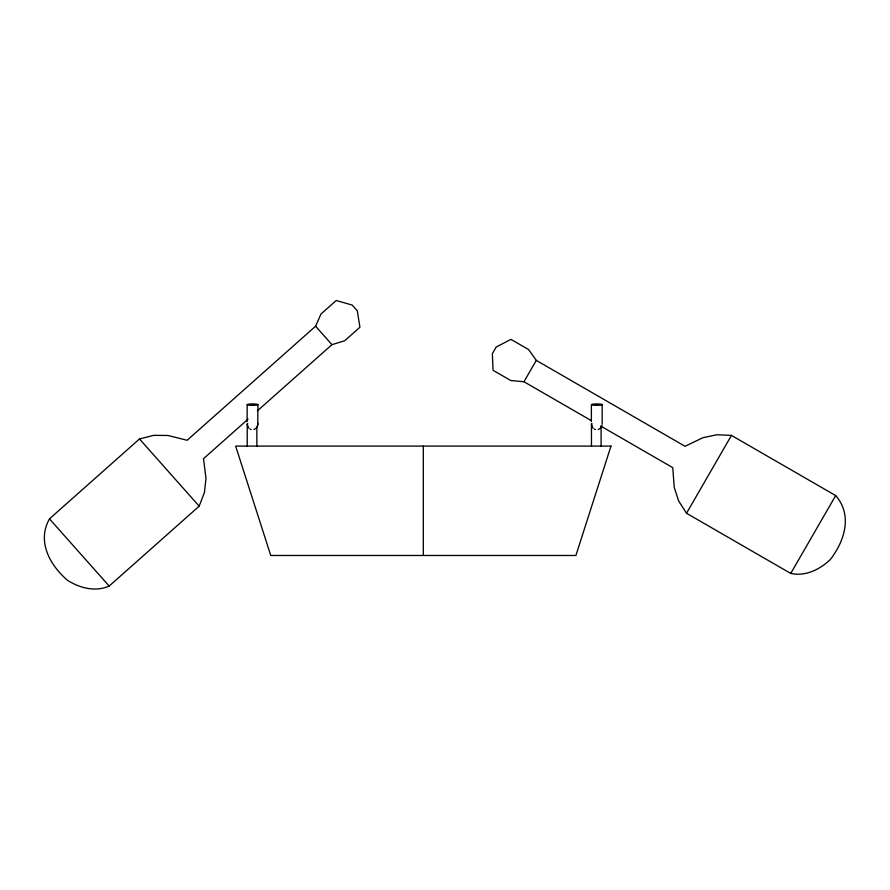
<?xml version="1.0" encoding="UTF-8"?>
<svg xmlns="http://www.w3.org/2000/svg" width="890" height="890" viewBox="0 0 890 890"><rect width="100%" height="100%" fill="white"/><g stroke="black" fill="none" stroke-linecap="round" stroke-linejoin="round"><path stroke-width="1.33" d="M257.933 404.639A5.362 0.701 0 0 1 249.856 405.239A5.362 0.701 0 0 1 249.912 404.027A5.362 0.701 0 0 1 257.933 404.639L257.733 425.72L256.342 428.135L253.928 429.525M257.355 410.88L331.959 344.653L344.664 340.781L359.938 327.22L357.279 310.788L352.218 305.081L336.22 300.497L320.945 314.059L315.594 326.218L187.123 440.283L167.943 435.466L153.692 435.355L139.485 438.948L49.484 518.848C36.69 541.343 49.851 565.295 67.64 580.413C79.944 588.123 95.352 592.162 109.17 586.076L199.171 506.165L204.422 492.493L205.99 478.319L203.487 458.706L248.032 419.157M601.974 425.72L600.583 428.135L598.169 429.525M523.965 381.743L536.292 360.394L528.604 349.559L510.916 339.346L496.164 347.055L492.348 353.664L493.049 370.284L510.738 380.508L523.965 381.743L591.16 420.536M686.513 513.263L731.458 435.41L835.688 495.585C852.742 515.043 844.677 541.153 830.292 559.543C819.79 569.567 805.506 576.62 790.743 573.438L686.513 513.263L678.625 500.914L674.231 487.353L672.751 467.639L600.761 426.076M790.743 573.438L835.688 495.585M247.865 423.818L247.22 423.818L247.22 446.09M592.106 423.818L591.461 423.818L591.461 446.09M731.458 435.41L716.828 434.743L702.889 437.724L685.066 446.302L536.292 360.394M594.086 428.991L595.377 429.525M249.845 428.991L251.136 429.525M315.594 326.218L331.959 344.653M139.485 438.948L199.171 506.165M49.484 518.848L109.17 586.076M592.962 428.135L591.383 424.319M248.722 428.135L247.153 424.319M257.733 422.928L257.922 424.319M602.163 404.639A5.362 0.701 0 0 1 594.086 405.239A5.362 0.701 0 0 1 594.153 404.027A5.362 0.701 0 0 1 602.163 404.639L602.163 424.319M601.095 426.444L601.095 446.09M591.383 404.639L591.383 421.682M423.317 446.09L423.317 555.482M256.854 426.444L256.854 446.09M247.153 404.639L247.153 421.682M610.985 446.09L575.897 555.482L270.749 555.482L235.65 446.09L610.985 446.09"/></g></svg>
